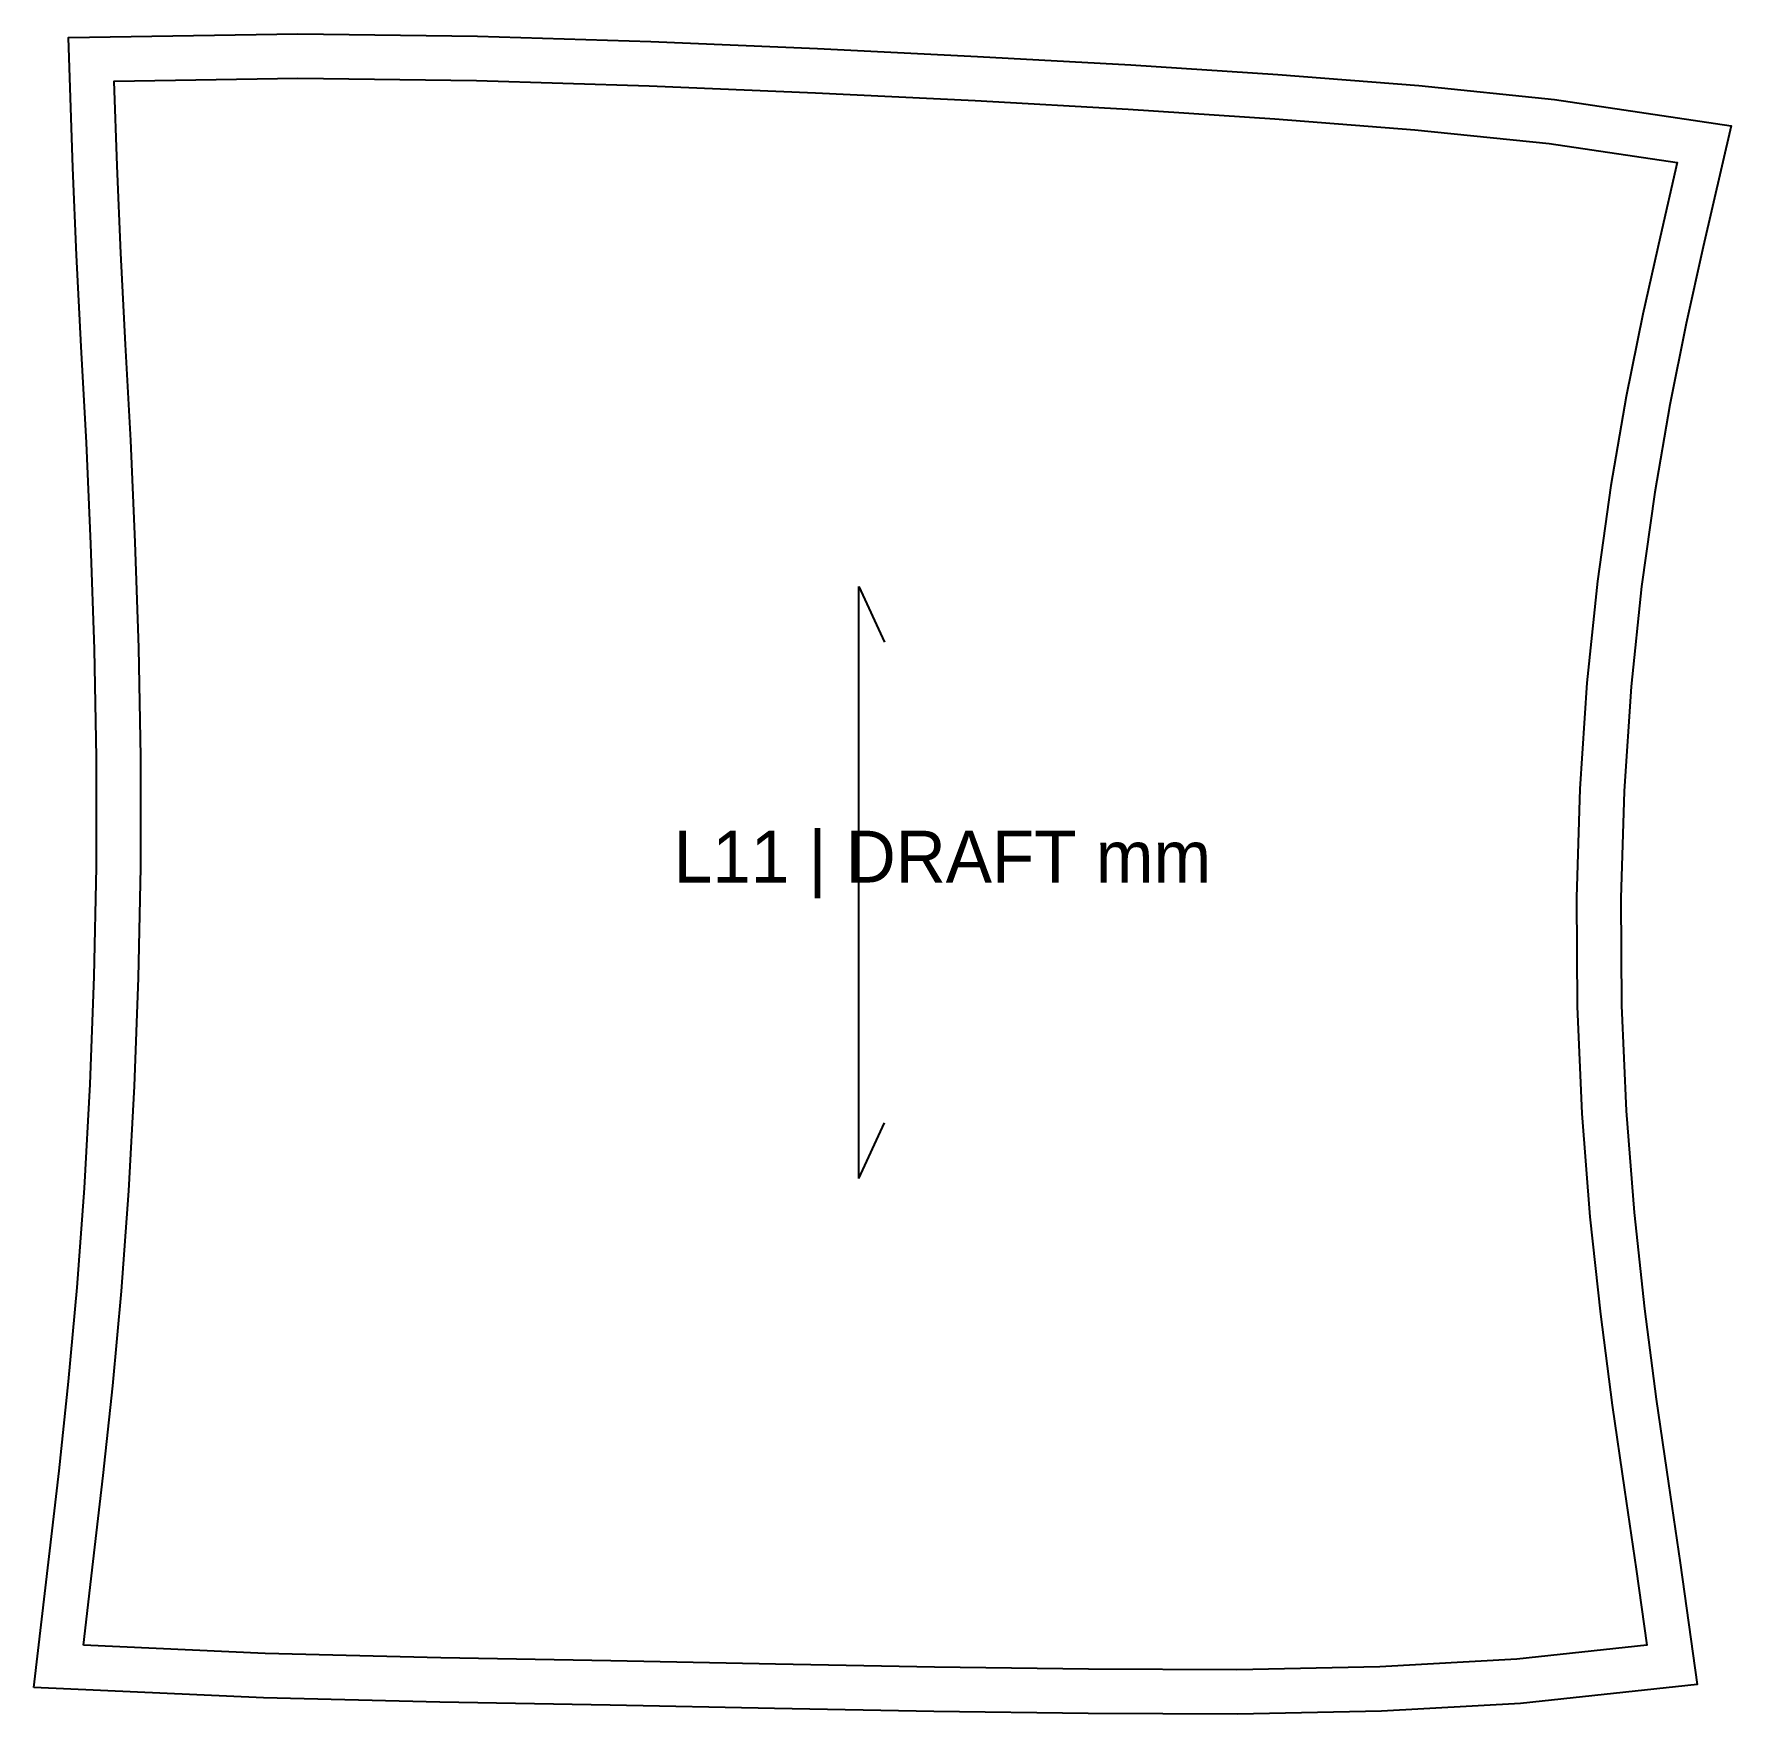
# Model space of a CAD drawing. Header units: millimetres. Extents: x -13 to 445, y -12 to 442.
import ezdxf

# ---------------------------------------------------------------- set-up
doc = ezdxf.new("R2010")
doc.units = ezdxf.units.MM
for name, color, linetype in [('CUT', 7, 'Continuous'), ('GRAIN', 1, 'Continuous'), ('LABEL', 7, 'Continuous'), ('SEW', 3, 'Continuous')]:
    doc.layers.add(name, color=color, linetype=linetype)

msp = doc.modelspace()

# ---------------------------------------------------------------- linework, layer by layer
at = {"layer": 'CUT'}
msp.add_lwpolyline([(-13.4, -4.81), (-9.29, 30.64), (-6.59, 53.79), (-4.04, 77.91), (-1.73, 103.35), (0.25, 130.2), (1.82, 158.31), (2.91, 187.38), (3.47, 216.98), (3.49, 246.64), (2.97, 275.91), (2.02, 304.36), (0.77, 331.68), (-0.6, 357.69), (-1.86, 382.42), (-2.89, 406.07), (-4.07, 441.25), (57.96, 442.23), (106.51, 441.63), (153.35, 440.2), (198.41, 438.31), (241.67, 436.17), (283.15, 433.84), (322.91, 431.27), (361.06, 428.29), (397.74, 424.54), (445.44, 417.43), (437.94, 384.68), (433.32, 363.98), (428.89, 342), (424.81, 318.32), (421.26, 292.85), (418.44, 265.8), (416.52, 237.54), (415.64, 208.61), (415.83, 179.58), (417.07, 151.06), (419.2, 123.57), (422.02, 97.51), (425.23, 73.11), (428.51, 50.33), (431.64, 28.89), (436.25, -4.01), (388.47, -9.15), (350.95, -11.24), (311.96, -12), (271.61, -11.88), (229.91, -11.28), (186.84, -10.48), (142.35, -9.64), (96.36, -8.76), (48.7, -7.61), (-13.4, -4.81)], close=True, dxfattribs=at)
at = {"layer": 'GRAIN'}
for p, q in [((209.58, 132.81), (209.58, 292.81)), ((209.58, 292.81), (216.58, 277.81)), ((209.58, 132.81), (216.58, 147.81))]:
    msp.add_line(p, q, dxfattribs=at)
at = {"layer": 'SEW'}
msp.add_lwpolyline([(0, 6.6), (2.63, 29.26), (5.33, 52.46), (7.91, 76.73), (10.23, 102.37), (12.23, 129.43), (13.81, 157.75), (14.91, 187.04), (15.47, 216.86), (15.49, 246.75), (14.97, 276.22), (14.01, 304.84), (12.75, 332.27), (11.39, 358.31), (10.12, 382.98), (9.1, 406.54), (8.33, 429.45), (57.98, 430.23), (106.25, 429.64), (152.92, 428.21), (197.87, 426.33), (241.04, 424.19), (282.43, 421.86), (322.06, 419.3), (359.98, 416.34), (396.24, 412.63), (430.85, 407.47), (426.23, 387.33), (421.58, 366.47), (417.09, 344.2), (412.95, 320.16), (409.34, 294.3), (406.48, 266.82), (404.54, 238.13), (403.64, 208.75), (403.83, 179.28), (405.09, 150.33), (407.26, 122.46), (410.11, 96.08), (413.34, 71.47), (416.63, 48.61), (419.76, 27.19), (422.64, 6.6), (387.49, 2.82), (350.5, 0.75), (311.86, 0), (271.71, 0.12), (230.11, 0.72), (187.07, 1.52), (142.58, 2.36), (96.62, 3.24), (49.11, 4.38)], close=True, dxfattribs=at)

# ---------------------------------------------------------------- texts
at = {"layer": 'LABEL'}
msp.add_text('L11 | DRAFT mm', height=14, dxfattribs=at).set_placement((159.58, 212.81))

doc.saveas('drawing.dxf')
